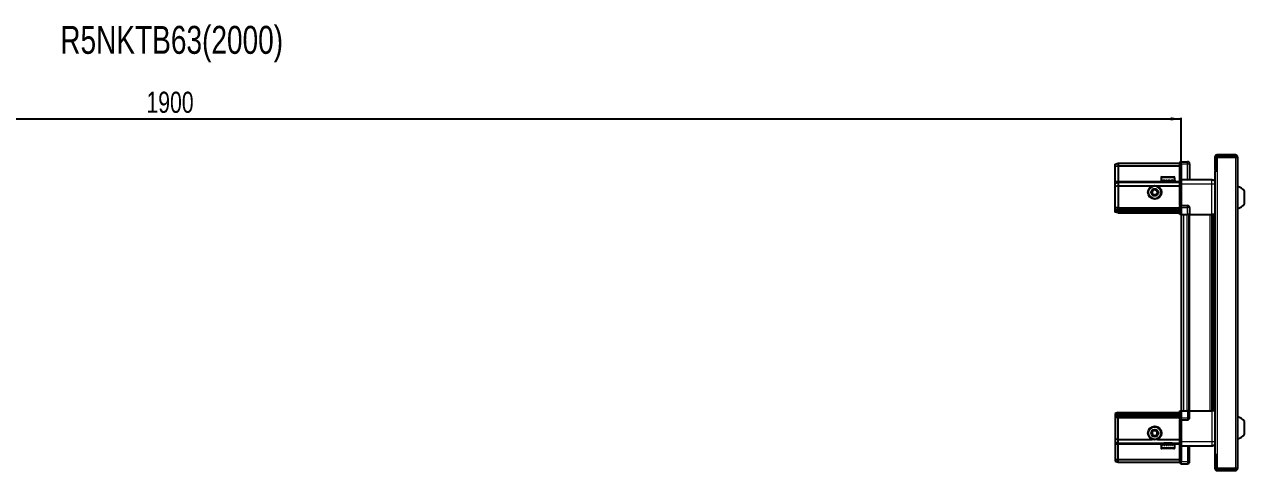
# Model space of a CAD drawing. Header units: millimetres. Extents: x 899 to 4514, y -816 to 1767.
# Drawn here: x 2567 to 3722, y 1344 to 1767 of the extents above; entities that cross this region are included whole.
import ezdxf

# ---------------------------------------------------------------- set-up
doc = ezdxf.new("R2010")
doc.units = ezdxf.units.MM
doc.layers.add('FORMAT', color=7, linetype='Continuous')
doc.styles.add('SLDTEXTSTYLE0', font='TXT', dxfattribs={"width": 0.75})
doc.dimstyles.new('SLDDIMSTYLE0', dxfattribs={"dimtxt": 20, "dimasz": 10, "dimexe": 0, "dimexo": 0.0625, "dimgap": 5, "dimtad": 2, "dimdec": 1, "dimrnd": 1e-09, "dimzin": 12, "dimdsep": 46, "dimtxsty": 'SLDTEXTSTYLE0', "dimsah": 1, "dimcen": 0.09, "dimadec": 0, "dimazin": 3, "dimtfac": 1, "dimtofl": 0, "dimtmove": 0, "dimatfit": 3, "dimfxl": 0, "dimfrac": 2, "dimtolj": 1, "dimtzin": 12, "dimarcsym": 0})

# ---------------------------------------------------------------- blocks, each defined once
blk = doc.blocks.new('_D_4')
at = {"layer": 'FORMAT'}
for p, q in [((1762.2, 1586.9), (1762.2, 1678.4)), ((1762.2, 1677.4), (3662.2, 1677.4)), ((3662.2, 1586.9), (3662.2, 1678.4))]:
    blk.add_line(p, q, dxfattribs=at)
for points in [[(1762.2, 1677.4), (1772.2, 1675.9), (1772.2, 1679)], [(3662.2, 1677.4), (3652.2, 1679), (3652.2, 1675.9)]]:
    blk.add_solid(points, dxfattribs=at)
at = {"layer": 'FORMAT', "insert": (2682.6, 1703.2), "char_height": 20, "attachment_point": 1, "style": 'SLDTEXTSTYLE0'}
blk.add_mtext('1900', dxfattribs=at)

msp = doc.modelspace()

# ---------------------------------------------------------------- linework, layer by layer
at = {"color": 7, "linetype": 'Continuous', "lineweight": 25}
for p, q in [((3694.05, 1641.33), (3694.05, 1628.93)), ((3695.55, 1641.33), (3695.55, 1628.93)), ((3696.05, 1628.43), (3696.05, 1641.33)), ((3696.05, 1641.33), (3713.45, 1641.33)), ((3713.45, 1643.43), (3696.15, 1643.43)), ((3713.45, 1641.93), (3696.15, 1641.93)), ((3713.45, 1641.93), (3713.45, 1643.43)), ((3713.45, 1641.33), (3715.55, 1641.33)), ((3715.55, 1641.33), (3715.55, 1346.53)), ((3599.55, 1634.63), (3602.55, 1635.43)), ((3599.55, 1632.78), (3599.55, 1634.63)), ((3599.55, 1632.78), (3602.55, 1632.93)), ((3599.55, 1618.43), (3599.55, 1632.78)), ((3602.55, 1635.43), (3602.55, 1632.93)), ((3602.55, 1635.43), (3660.85, 1635.43)), ((3602.55, 1632.93), (3602.55, 1618.43)), ((3602.55, 1632.93), (3660.85, 1632.93)), ((3661.71, 1636.93), (3660.85, 1636.43)), ((3661.71, 1636.93), (3660.85, 1636.43)), ((3660.85, 1636.43), (3660.85, 1634.93)), ((3660.85, 1620.13), (3660.85, 1634.93)), ((3662.05, 1636.93), (3661.71, 1636.93)), ((3662.05, 1636.93), (3661.71, 1636.93)), ((3662.05, 1636.93), (3662.05, 1636.93)), ((3662.05, 1634.93), (3662.05, 1636.93)), ((3662.05, 1636.93), (3668.05, 1636.93)), ((3662.05, 1634.93), (3662.05, 1620.13)), ((3670.05, 1634.93), (3670.05, 1619.93)), ((3694.05, 1628.93), (3695.55, 1628.93)), ((3599.55, 1616.63), (3599.55, 1618.43)), ((3599.55, 1616.63), (3602.55, 1617.43)), ((3602.55, 1618.43), (3602.55, 1617.43)), ((3602.55, 1617.43), (3602.55, 1613.93)), ((3602.55, 1617.43), (3660.85, 1617.43)), ((3643.05, 1621.83), (3643.05, 1618.93)), ((3643.05, 1618.93), (3643.09, 1618.93)), ((3643.21, 1619.43), (3643.09, 1619.43)), ((3643.09, 1619.43), (3643.09, 1618.93)), ((3643.09, 1618.93), (3643.21, 1618.93)), ((3643.21, 1619.43), (3643.21, 1618.93)), ((3643.21, 1618.93), (3643.62, 1618.93)), ((3643.96, 1619.43), (3643.62, 1619.43)), ((3643.62, 1619.43), (3643.62, 1618.93)), ((3643.62, 1618.93), (3643.96, 1618.93)), ((3643.85, 1622.63), (3655.25, 1622.63)), ((3643.96, 1619.43), (3643.96, 1618.93)), ((3643.96, 1618.93), (3644.73, 1618.93)), ((3645.25, 1619.43), (3644.73, 1619.43)), ((3644.73, 1619.43), (3644.73, 1618.93)), ((3644.73, 1618.93), (3645.25, 1618.93)), ((3645.15, 1618.93), (3645.15, 1618.83)), ((3645.15, 1618.83), (3653.95, 1618.83)), ((3645.25, 1619.43), (3645.25, 1618.93)), ((3645.25, 1618.93), (3646.31, 1618.93)), ((3645.55, 1618.43), (3646.24, 1617.95)), ((3645.55, 1618.43), (3653.55, 1618.43)), ((3646.24, 1617.95), (3645.55, 1617.47)), ((3645.55, 1617.47), (3645.55, 1617.43)), ((3645.55, 1617.47), (3653.55, 1617.47)), ((3646.24, 1617.95), (3652.86, 1617.95)), ((3646.97, 1619.43), (3646.31, 1619.43)), ((3646.31, 1619.43), (3646.31, 1618.93)), ((3646.31, 1618.93), (3646.97, 1618.93)), ((3646.97, 1619.43), (3646.97, 1618.93)), ((3646.97, 1618.93), (3648.21, 1618.93)), ((3648.94, 1619.43), (3648.21, 1619.43)), ((3648.21, 1619.43), (3648.21, 1618.93)), ((3648.21, 1618.93), (3648.64, 1618.93)), ((3648.64, 1619.43), (3648.64, 1618.93)), ((3648.94, 1619.43), (3648.94, 1618.93)), ((3648.94, 1618.93), (3650.24, 1618.93)), ((3650.97, 1619.43), (3650.24, 1619.43)), ((3650.24, 1619.43), (3650.24, 1618.93)), ((3650.51, 1619.43), (3650.51, 1618.93)), ((3650.51, 1618.93), (3650.97, 1618.93)), ((3650.97, 1619.43), (3650.97, 1618.93)), ((3650.97, 1618.93), (3652.2, 1618.93)), ((3652.86, 1619.43), (3652.2, 1619.43)), ((3652.2, 1619.43), (3652.2, 1618.93)), ((3652.2, 1618.93), (3652.86, 1618.93)), ((3652.86, 1619.43), (3652.86, 1618.93)), ((3652.86, 1618.93), (3653.91, 1618.93)), ((3652.86, 1617.95), (3653.55, 1618.43)), ((3653.55, 1617.47), (3652.86, 1617.95)), ((3653.55, 1617.43), (3653.55, 1617.47)), ((3654.43, 1619.43), (3653.91, 1619.43)), ((3653.91, 1619.43), (3653.91, 1618.93)), ((3653.91, 1618.93), (3654.43, 1618.93)), ((3653.95, 1618.83), (3653.95, 1618.93)), ((3654.43, 1619.43), (3654.43, 1618.93)), ((3654.43, 1618.93), (3655.18, 1618.93)), ((3655.52, 1619.43), (3655.18, 1619.43)), ((3655.18, 1619.43), (3655.18, 1618.93)), ((3655.18, 1618.93), (3655.52, 1618.93)), ((3655.52, 1619.43), (3655.52, 1618.93)), ((3655.52, 1618.93), (3655.91, 1618.93)), ((3656.02, 1619.43), (3655.91, 1619.43)), ((3655.91, 1619.43), (3655.91, 1618.93)), ((3655.91, 1618.93), (3656.02, 1618.93)), ((3656.02, 1619.43), (3656.02, 1618.93)), ((3656.02, 1618.93), (3656.05, 1618.93)), ((3656.05, 1618.93), (3656.05, 1621.83)), ((3660.85, 1619.93), (3660.85, 1620.13)), ((3662.05, 1619.93), (3660.85, 1619.93)), ((3660.85, 1615.93), (3660.85, 1619.93)), ((3662.05, 1620.13), (3662.05, 1619.93)), ((3662.05, 1619.93), (3662.05, 1615.93)), ((3662.05, 1619.93), (3691.05, 1619.93)), ((3693.95, 1628.43), (3693.95, 1359.43)), ((3693.95, 1628.43), (3696.05, 1628.43)), ((3599.55, 1613.6), (3599.55, 1616.63)), ((3602.55, 1613.93), (3599.55, 1613.6)), ((3599.55, 1593.43), (3599.55, 1613.6)), ((3602.55, 1613.93), (3602.55, 1593.43)), ((3602.55, 1613.93), (3634.55, 1613.93)), ((3639.55, 1613.93), (3660.85, 1613.93)), ((3660.85, 1595.63), (3660.85, 1615.93)), ((3662.05, 1615.93), (3662.05, 1595.63)), ((3722.15, 1596.93), (3722.15, 1608.93)), ((3660.85, 1595.43), (3660.85, 1595.63)), ((3662.05, 1595.43), (3660.85, 1595.43)), ((3660.85, 1595.43), (3660.85, 1594.76)), ((3660.85, 1586.93), (3660.85, 1594.76)), ((3662.05, 1595.63), (3662.05, 1595.43)), ((3662.05, 1593.43), (3662.05, 1595.43)), ((3662.05, 1595.43), (3668.05, 1595.43)), ((3662.05, 1593.43), (3662.05, 1595.43)), ((3599.55, 1591.63), (3599.55, 1593.43)), ((3602.55, 1592.43), (3599.55, 1591.63)), ((3599.55, 1590.89), (3599.55, 1591.63)), ((3602.55, 1591.43), (3599.55, 1590.89)), ((3599.55, 1590.39), (3599.55, 1590.89)), ((3602.55, 1589.93), (3599.55, 1590.39)), ((3599.55, 1589.24), (3599.55, 1590.39)), ((3602.55, 1588.43), (3599.55, 1589.24)), ((3602.55, 1593.43), (3602.55, 1592.43)), ((3602.55, 1592.43), (3602.55, 1591.43)), ((3602.55, 1592.43), (3660.85, 1592.43)), ((3602.55, 1591.43), (3602.55, 1589.93)), ((3602.55, 1591.43), (3660.85, 1591.43)), ((3602.55, 1589.93), (3660.85, 1589.93)), ((3602.55, 1589.93), (3602.55, 1588.43)), ((3602.55, 1588.43), (3660.85, 1588.43)), ((3661.71, 1586.93), (3660.85, 1586.93)), ((3661.71, 1593.43), (3661.71, 1586.93)), ((3662.05, 1586.93), (3661.71, 1586.93)), ((3662.05, 1593.43), (3662.05, 1586.93)), ((3662.05, 1586.93), (3668.05, 1586.93)), ((3662.2, 1586.93), (3662.2, 1400.93)), ((3670.05, 1586.93), (3668.05, 1586.93)), ((3669.4, 1586.93), (3669.4, 1400.93)), ((3670.05, 1593.43), (3670.05, 1586.93)), ((3670.05, 1586.93), (3691.05, 1586.93)), ((3692.07, 1400.93), (3692.07, 1586.93)), ((3692.11, 1400.93), (3692.11, 1586.93)), ((3693.9, 1586.93), (3693.9, 1400.93)), ((3602.55, 1399.43), (3599.55, 1398.63)), ((3599.55, 1398.63), (3599.55, 1397.48)), ((3602.55, 1397.93), (3599.55, 1397.48)), ((3602.55, 1397.93), (3602.55, 1399.43)), ((3602.55, 1399.43), (3660.85, 1399.43)), ((3602.55, 1397.93), (3660.85, 1397.93)), ((3602.55, 1396.43), (3602.55, 1397.93)), ((3660.85, 1393.11), (3660.85, 1400.93)), ((3660.85, 1400.93), (3661.71, 1400.93)), ((3661.71, 1400.93), (3661.71, 1400.93)), ((3661.71, 1400.93), (3661.71, 1394.43)), ((3662.05, 1400.93), (3661.71, 1400.93)), ((3662.05, 1400.93), (3662.05, 1394.43)), ((3662.05, 1400.93), (3662.05, 1400.93)), ((3662.05, 1400.93), (3668.05, 1400.93)), ((3662.05, 1400.93), (3662.05, 1394.43)), ((3670.05, 1400.93), (3668.05, 1400.93)), ((3670.05, 1394.43), (3670.05, 1400.93)), ((3670.05, 1400.93), (3691.05, 1400.93)), ((3599.55, 1397.48), (3599.55, 1396.98)), ((3602.55, 1396.43), (3599.55, 1396.98)), ((3599.55, 1396.98), (3599.55, 1396.24)), ((3602.55, 1395.43), (3599.55, 1396.24)), ((3599.55, 1396.24), (3599.55, 1394.43)), ((3599.55, 1394.43), (3599.55, 1374.27)), ((3602.55, 1396.43), (3660.85, 1396.43)), ((3602.55, 1395.43), (3602.55, 1396.43)), ((3602.55, 1395.43), (3660.85, 1395.43)), ((3602.55, 1394.43), (3602.55, 1395.43)), ((3602.55, 1373.93), (3602.55, 1394.43)), ((3660.85, 1393.11), (3660.85, 1392.43)), ((3662.05, 1392.43), (3660.85, 1392.43)), ((3660.85, 1392.23), (3660.85, 1392.43)), ((3660.85, 1371.93), (3660.85, 1392.23)), ((3662.05, 1392.43), (3662.05, 1394.43)), ((3662.05, 1392.43), (3662.05, 1392.23)), ((3662.05, 1392.43), (3668.05, 1392.43)), ((3662.05, 1392.23), (3662.05, 1371.93)), ((3722.15, 1378.93), (3722.15, 1390.93)), ((3602.55, 1373.93), (3599.55, 1374.27)), ((3599.55, 1374.27), (3599.55, 1371.24)), ((3599.55, 1371.24), (3602.55, 1370.43)), ((3599.55, 1371.24), (3599.55, 1369.43)), ((3599.55, 1369.43), (3599.55, 1355.09)), ((3602.55, 1373.93), (3634.55, 1373.93)), ((3602.55, 1370.43), (3602.55, 1373.93)), ((3602.55, 1370.43), (3660.85, 1370.43)), ((3602.55, 1369.43), (3602.55, 1370.43)), ((3602.55, 1354.93), (3602.55, 1369.43)), ((3639.55, 1373.93), (3660.85, 1373.93)), ((3643.05, 1368.93), (3643.05, 1366.03)), ((3643.07, 1368.93), (3643.05, 1368.93)), ((3643.07, 1368.43), (3643.07, 1368.93)), ((3643.16, 1368.93), (3643.07, 1368.93)), ((3643.07, 1368.43), (3643.16, 1368.43)), ((3643.16, 1368.43), (3643.16, 1368.93)), ((3643.54, 1368.93), (3643.16, 1368.93)), ((3643.54, 1368.43), (3643.54, 1368.93)), ((3643.86, 1368.93), (3643.54, 1368.93)), ((3643.54, 1368.43), (3643.86, 1368.43)), ((3655.25, 1365.23), (3643.85, 1365.23)), ((3643.86, 1368.43), (3643.86, 1368.93)), ((3644.59, 1368.93), (3643.86, 1368.93)), ((3644.59, 1368.43), (3644.59, 1368.93)), ((3645.1, 1368.93), (3644.59, 1368.93)), ((3644.59, 1368.43), (3645.1, 1368.43)), ((3645.1, 1368.43), (3645.1, 1368.93)), ((3646.14, 1368.93), (3645.1, 1368.93)), ((3645.15, 1369.03), (3645.15, 1368.93)), ((3653.95, 1369.03), (3645.15, 1369.03)), ((3645.55, 1370.43), (3645.55, 1370.4)), ((3645.55, 1370.4), (3646.24, 1369.92)), ((3653.55, 1370.4), (3645.55, 1370.4)), ((3646.24, 1369.92), (3645.55, 1369.43)), ((3653.55, 1369.43), (3645.55, 1369.43)), ((3646.14, 1368.43), (3646.14, 1368.93)), ((3646.79, 1368.93), (3646.14, 1368.93)), ((3646.14, 1368.43), (3646.79, 1368.43)), ((3652.86, 1369.92), (3646.24, 1369.92)), ((3646.79, 1368.43), (3646.79, 1368.93)), ((3648.01, 1368.93), (3646.79, 1368.93)), ((3648.01, 1368.43), (3648.01, 1368.93)), ((3648.51, 1368.93), (3648.01, 1368.93)), ((3648.01, 1368.43), (3648.74, 1368.43)), ((3648.51, 1368.43), (3648.51, 1368.93)), ((3648.74, 1368.43), (3648.74, 1368.93)), ((3650.04, 1368.93), (3648.74, 1368.93)), ((3650.04, 1368.43), (3650.04, 1368.93)), ((3650.04, 1368.43), (3650.77, 1368.43)), ((3650.38, 1368.43), (3650.38, 1368.93)), ((3650.77, 1368.93), (3650.38, 1368.93)), ((3650.77, 1368.43), (3650.77, 1368.93)), ((3652.02, 1368.93), (3650.77, 1368.93)), ((3652.02, 1368.43), (3652.02, 1368.93)), ((3652.69, 1368.93), (3652.02, 1368.93)), ((3652.02, 1368.43), (3652.69, 1368.43)), ((3652.69, 1368.43), (3652.69, 1368.93)), ((3653.76, 1368.93), (3652.69, 1368.93)), ((3652.86, 1369.92), (3653.55, 1370.4)), ((3653.55, 1369.43), (3652.86, 1369.92)), ((3653.55, 1370.4), (3653.55, 1370.43)), ((3653.76, 1368.43), (3653.76, 1368.93)), ((3654.29, 1368.93), (3653.76, 1368.93)), ((3653.76, 1368.43), (3654.29, 1368.43)), ((3653.95, 1368.93), (3653.95, 1369.03)), ((3654.29, 1368.43), (3654.29, 1368.93)), ((3655.08, 1368.93), (3654.29, 1368.93)), ((3655.08, 1368.43), (3655.08, 1368.93)), ((3655.43, 1368.93), (3655.08, 1368.93)), ((3655.08, 1368.43), (3655.43, 1368.43)), ((3655.43, 1368.43), (3655.43, 1368.93)), ((3655.86, 1368.93), (3655.43, 1368.93)), ((3655.86, 1368.43), (3655.86, 1368.93)), ((3656, 1368.93), (3655.86, 1368.93)), ((3655.86, 1368.43), (3656, 1368.43)), ((3656, 1368.43), (3656, 1368.93)), ((3656.05, 1368.93), (3656, 1368.93)), ((3656.05, 1366.03), (3656.05, 1368.93)), ((3660.85, 1367.93), (3660.85, 1371.93)), ((3662.05, 1367.93), (3660.85, 1367.93)), ((3660.85, 1367.73), (3660.85, 1367.93)), ((3660.85, 1352.93), (3660.85, 1367.73)), ((3662.05, 1371.93), (3662.05, 1367.93)), ((3662.05, 1367.93), (3662.05, 1367.73)), ((3662.05, 1367.93), (3691.05, 1367.93)), ((3662.05, 1367.73), (3662.05, 1352.93)), ((3662.05, 1367.73), (3662.05, 1352.93)), ((3670.05, 1352.93), (3670.05, 1367.93)), ((3599.55, 1355.09), (3602.55, 1354.93)), ((3599.55, 1355.09), (3599.55, 1353.24)), ((3599.55, 1353.24), (3602.55, 1352.43)), ((3602.55, 1354.93), (3660.85, 1354.93)), ((3602.55, 1352.43), (3602.55, 1354.93)), ((3602.55, 1352.43), (3660.85, 1352.43)), ((3660.85, 1352.93), (3660.85, 1351.43)), ((3662.05, 1350.93), (3662.05, 1352.93)), ((3696.05, 1359.43), (3693.95, 1359.43)), ((3694.05, 1358.93), (3695.55, 1358.93)), ((3694.05, 1358.93), (3694.05, 1346.53)), ((3695.55, 1358.93), (3695.55, 1346.53)), ((3696.05, 1346.53), (3696.05, 1359.43)), ((3660.85, 1351.43), (3661.71, 1350.93)), ((3662.05, 1350.93), (3661.71, 1350.93)), ((3662.05, 1350.93), (3668.05, 1350.93)), ((3713.45, 1346.53), (3696.05, 1346.53)), ((3696.15, 1345.93), (3713.45, 1345.93)), ((3696.15, 1344.43), (3713.45, 1344.43)), ((3715.55, 1346.53), (3713.45, 1346.53)), ((3713.45, 1345.93), (3713.45, 1344.43))]:
    msp.add_line(p, q, dxfattribs=at)
at = {"color": 8, "linetype": 'Continuous', "lineweight": 18}
for p, q in [((3695.55, 1641.33), (3694.05, 1641.33)), ((3696.15, 1641.93), (3696.15, 1643.43)), ((3713.45, 1641.33), (3713.45, 1346.53)), ((3662.05, 1634.93), (3660.85, 1634.93)), ((3662.05, 1634.93), (3668.05, 1634.93)), ((3668.05, 1634.93), (3668.05, 1636.93)), ((3668.05, 1634.93), (3670.05, 1634.93)), ((3668.05, 1619.93), (3668.05, 1634.93)), ((3599.55, 1618.43), (3602.55, 1618.43)), ((3602.55, 1618.43), (3645.55, 1618.43)), ((3643.05, 1621.83), (3656.05, 1621.83)), ((3653.55, 1618.43), (3660.85, 1618.43)), ((3660.85, 1620.13), (3662.05, 1620.13)), ((3696.05, 1628.43), (3696.05, 1359.43)), ((3662.05, 1615.93), (3660.85, 1615.93)), ((3662.05, 1615.93), (3691.05, 1615.93)), ((3691.05, 1586.93), (3691.05, 1615.93)), ((3660.85, 1595.63), (3662.05, 1595.63)), ((3668.05, 1593.43), (3668.05, 1595.43)), ((3602.55, 1593.43), (3599.55, 1593.43)), ((3602.55, 1593.43), (3660.85, 1593.43)), ((3662.05, 1593.43), (3661.71, 1593.43)), ((3662.05, 1593.43), (3668.05, 1593.43)), ((3664.2, 1586.93), (3664.2, 1400.93)), ((3667.4, 1586.93), (3667.4, 1400.93)), ((3668.05, 1586.93), (3668.05, 1593.43)), ((3670.05, 1593.43), (3668.05, 1593.43)), ((3670.05, 1586.93), (3670.05, 1400.93)), ((3689.45, 1400.93), (3689.45, 1586.93)), ((3690.86, 1586.93), (3690.86, 1400.93)), ((3693.31, 1400.93), (3693.31, 1586.93)), ((3662.05, 1400.93), (3661.71, 1400.93)), ((3668.05, 1400.93), (3668.05, 1394.43)), ((3691.05, 1400.93), (3691.05, 1371.93)), ((3602.55, 1394.43), (3599.55, 1394.43)), ((3602.55, 1394.43), (3660.85, 1394.43)), ((3662.05, 1392.23), (3660.85, 1392.23)), ((3662.05, 1394.43), (3661.71, 1394.43)), ((3662.05, 1394.43), (3668.05, 1394.43)), ((3670.05, 1394.43), (3668.05, 1394.43)), ((3668.05, 1394.43), (3668.05, 1392.43)), ((3599.55, 1369.43), (3602.55, 1369.43)), ((3602.55, 1369.43), (3645.55, 1369.43)), ((3656.05, 1366.03), (3643.05, 1366.03)), ((3653.55, 1369.43), (3660.85, 1369.43)), ((3662.05, 1371.93), (3660.85, 1371.93)), ((3662.05, 1367.73), (3660.85, 1367.73)), ((3662.05, 1371.93), (3691.05, 1371.93)), ((3668.05, 1367.93), (3668.05, 1352.93)), ((3662.05, 1352.93), (3660.85, 1352.93)), ((3662.05, 1352.93), (3668.05, 1352.93)), ((3668.05, 1352.93), (3670.05, 1352.93)), ((3668.05, 1352.93), (3668.05, 1350.93)), ((3695.55, 1346.53), (3694.05, 1346.53)), ((3696.15, 1345.93), (3696.15, 1344.43))]:
    msp.add_line(p, q, dxfattribs=at)
at = {"color": 7, "linetype": 'Continuous', "lineweight": 25}
for centre, radius in [((3637.05, 1607.93), 6.5), ((3637.05, 1607.93), 3.46), ((3637.05, 1379.93), 6.5), ((3637.05, 1379.93), 3.46)]:
    msp.add_circle(centre, radius, dxfattribs=at)
at = {"color": 8, "linetype": 'Continuous', "lineweight": 18}
for centre in [(3637.05, 1607.93), (3637.05, 1379.93)]:
    msp.add_circle(centre, 5.7, dxfattribs=at)
at = {"color": 7, "linetype": 'Continuous', "lineweight": 25}
for centre, radius, start, end in [((3696.15, 1641.33), 2.1, 90, 180), ((3696.15, 1641.33), 0.6, 90, 180), ((3713.45, 1641.33), 2.1, 0, 90), ((3713.45, 1641.33), 0.6, 0, 90), ((3668.05, 1634.93), 2, 0, 90), ((3643.85, 1621.83), 0.8, 90, 180), ((3645.15, 1618.43), 0.4, 0, 90), ((3653.95, 1618.43), 0.4, 90, 180), ((3655.25, 1621.83), 0.8, 0, 90), ((3637.05, 1607.93), 2.5, 120.74103, 180.74103), ((3637.05, 1607.93), 2.5, 180.74103, 240.74103), ((3637.05, 1607.93), 2.5, 60.74103, 120.74103), ((3637.05, 1607.93), 2.5, 240.74103, 300.74103), ((3637.05, 1607.93), 2.5, 0.74103, 60.74103), ((3637.05, 1607.93), 2.5, 300.74103, 0.74103), ((3712.52, 1601.91), 11.91, 36.1266, 75.29965), ((3668.05, 1593.43), 2, 0, 90), ((3712.52, 1603.96), 11.91, 284.70035, 323.8734), ((3668.05, 1394.43), 2, 270, 0), ((3712.52, 1383.91), 11.91, 36.1266, 75.29965), ((3637.05, 1379.93), 2.5, 155.91157, 215.91157), ((3637.05, 1379.93), 2.5, 95.91157, 155.91157), ((3637.05, 1379.93), 2.5, 215.91157, 275.91157), ((3637.05, 1379.93), 2.5, 35.91157, 95.91157), ((3637.05, 1379.93), 2.5, 275.91157, 335.91157), ((3637.05, 1379.93), 2.5, 335.91157, 35.91157), ((3712.52, 1385.96), 11.91, 284.70035, 323.8734), ((3643.85, 1366.03), 0.8, 180, 270), ((3645.15, 1369.43), 0.4, 270, 0), ((3653.95, 1369.43), 0.4, 180, 270), ((3655.25, 1366.03), 0.8, 270, 0), ((3668.05, 1352.93), 2, 270, 0), ((3696.15, 1346.53), 2.1, 180, 270), ((3696.15, 1346.53), 0.6, 180, 270), ((3713.45, 1346.53), 0.6, 270, 0), ((3713.45, 1346.53), 2.1, 270, 0)]:
    msp.add_arc(centre, radius, start, end, dxfattribs=at)
for centre, start_param, end_param in [((3658.25, 1593.43), 0, 0.7227342), ((3658.25, 1394.43), 5.5604511, 6.2831853)]:
    msp.add_ellipse(centre, major_axis=(3.46, 0), ratio=0.5773503, start_param=start_param, end_param=end_param, dxfattribs=at)
for points, knots in [([(3691.05, 1619.93), (3691.49, 1619.89), (3692.17, 1619.82), (3692.98, 1619.38), (3693.53, 1618.94), (3693.81, 1618.57), (3693.95, 1618.39)], [0, 0, 0, 0, 0.3842982, 0.5911726, 0.8024372, 1, 1, 1, 1]), ([(3634.53, 1609.34), (3634.97, 1609.61), (3635.8, 1610.1), (3636.63, 1610.59), (3637.01, 1610.82)], [0, 0, 0, 0, 0.5346859, 1, 1, 1, 1]), ([(3634.57, 1606.46), (3634.57, 1606.58), (3634.56, 1607.18), (3634.54, 1608.18), (3634.53, 1609), (3634.53, 1609.34)], [0, 0, 0, 0, 0.13312467, 0.63709944, 1, 1, 1, 1]), ([(3637.09, 1605.05), (3636.64, 1605.3), (3635.79, 1605.77), (3634.96, 1606.24), (3634.57, 1606.46)], [0, 0, 0, 0, 0.5346859, 1, 1, 1, 1]), ([(3637.01, 1610.82), (3637.46, 1610.57), (3638.3, 1610.1), (3639.14, 1609.63), (3639.53, 1609.41)], [0, 0, 0, 0, 0.5346859, 1, 1, 1, 1]), ([(3639.57, 1606.52), (3639.12, 1606.26), (3638.29, 1605.77), (3637.47, 1605.28), (3637.09, 1605.05)], [0, 0, 0, 0, 0.53468586, 1, 1, 1, 1]), ([(3639.53, 1609.41), (3639.53, 1609.06), (3639.54, 1608.24), (3639.56, 1607.25), (3639.57, 1606.65), (3639.57, 1606.52)], [0, 0, 0, 0, 0.3629006, 0.8668753, 1, 1, 1, 1]), ([(3693.9, 1586.93), (3693.86, 1586.93), (3693.64, 1586.93), (3692.92, 1586.93), (3691.96, 1586.93), (3691.31, 1586.93), (3691.05, 1586.93)], [0, 0, 0, 0, 0.0717073, 0.4209791, 0.7702508, 1, 1, 1, 1]), ([(3693.9, 1400.93), (3693.86, 1400.93), (3693.64, 1400.93), (3692.92, 1400.93), (3691.96, 1400.93), (3691.31, 1400.93), (3691.05, 1400.93)], [0, 0, 0, 0, 0.07170733, 0.42097906, 0.77025079, 1, 1, 1, 1]), ([(3634.18, 1379.64), (3634.39, 1380.11), (3634.78, 1380.99), (3635.17, 1381.86), (3635.36, 1382.27)], [0, 0, 0, 0, 0.53468586, 1, 1, 1, 1]), ([(3635.87, 1377.3), (3635.57, 1377.72), (3635, 1378.5), (3634.44, 1379.27), (3634.18, 1379.64)], [0, 0, 0, 0, 0.5346859, 1, 1, 1, 1]), ([(3635.36, 1382.27), (3635.7, 1382.31), (3636.52, 1382.39), (3637.51, 1382.49), (3638.1, 1382.56), (3638.23, 1382.57)], [0, 0, 0, 0, 0.3629006, 0.8668753, 1, 1, 1, 1]), ([(3638.74, 1377.6), (3638.62, 1377.58), (3638.02, 1377.52), (3637.03, 1377.42), (3636.21, 1377.33), (3635.87, 1377.3)], [0, 0, 0, 0, 0.1331247, 0.6370994, 1, 1, 1, 1]), ([(3638.23, 1382.57), (3638.53, 1382.15), (3639.09, 1381.37), (3639.66, 1380.59), (3639.92, 1380.23)], [0, 0, 0, 0, 0.5346859, 1, 1, 1, 1]), ([(3639.92, 1380.23), (3639.71, 1379.76), (3639.32, 1378.88), (3638.92, 1378), (3638.74, 1377.6)], [0, 0, 0, 0, 0.5346859, 1, 1, 1, 1]), ([(3691.05, 1367.93), (3691.49, 1367.98), (3692.17, 1368.05), (3692.98, 1368.49), (3693.53, 1368.93), (3693.81, 1369.3), (3693.95, 1369.48)], [0, 0, 0, 0, 0.3842982, 0.5911726, 0.8024372, 1, 1, 1, 1])]:
    msp.add_open_spline(points, degree=3, knots=knots, dxfattribs=at)
at = {"color": 8, "linetype": 'Continuous', "lineweight": 18}
for points in [[(3691.05, 1615.93), (3691.05, 1616.46), (3691.05, 1617.51), (3691.05, 1618.83), (3691.05, 1619.75), (3691.05, 1619.87), (3691.05, 1619.93)], [(3691.05, 1371.93), (3691.05, 1371.41), (3691.05, 1370.36), (3691.05, 1369.04), (3691.05, 1368.11), (3691.05, 1367.99), (3691.05, 1367.93)]]:
    msp.add_open_spline(points, degree=3, dxfattribs=at)
for points, knots in [([(3691.05, 1615.93), (3691.49, 1615.93), (3692.17, 1615.93), (3692.98, 1615.93), (3693.53, 1615.93), (3693.81, 1615.93), (3693.95, 1615.93)], [0, 0, 0, 0, 0.3842982, 0.5911726, 0.8024372, 1, 1, 1, 1]), ([(3691.05, 1371.93), (3691.49, 1371.93), (3692.17, 1371.93), (3692.98, 1371.93), (3693.53, 1371.93), (3693.81, 1371.93), (3693.95, 1371.93)], [0, 0, 0, 0, 0.38429816, 0.59117259, 0.8024372, 1, 1, 1, 1])]:
    msp.add_open_spline(points, degree=3, knots=knots, dxfattribs=at)

# ---------------------------------------------------------------- texts
at = {"layer": 'FORMAT', "insert": (2601.02, 1765.52), "char_height": 26.4583, "attachment_point": 1, "style": 'SLDTEXTSTYLE0'}
msp.add_mtext('R5NKTB63(2000)', dxfattribs=at)

# ---------------------------------------------------------------- dimensions: what is measured, and where the dimension line sits
at = {"layer": 'FORMAT'}
dim = msp.add_linear_dim(base=(3662.2, 1677.43), p1=(1762.2, 1586.93), p2=(3662.2, 1586.93), angle=0, dimstyle='SLDDIMSTYLE0', dxfattribs=at)
dim.commit()
dim.dimension.update_dxf_attribs({"geometry": '_D_4', "text_midpoint": (2712.2, 1677.43), "dimtype": 160})

doc.saveas('drawing.dxf')
